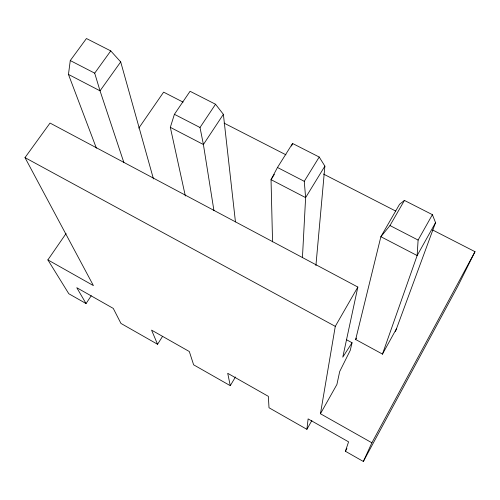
<?xml version="1.0" encoding="UTF-8"?>
<svg xmlns="http://www.w3.org/2000/svg" width="500" height="500" viewBox="0 0 500 500"><rect width="100%" height="100%" fill="white"/><g stroke="black" fill="none" stroke-linecap="round" stroke-linejoin="round"><path stroke-width="0.75" d="M302.438 257.656L305.619 197.619L304.262 181.306L319.212 157.037L292.569 143.469L277.469 167.481L271.038 179.656L272.556 241.875M355.6 339.762L380.875 236.706L399.569 204.269L404.431 200.425L432.388 214.662L418.106 240.062L417.144 255.55L382.394 354.3M315.906 265.619L324.881 166.137L319.212 157.037M162.55 336.381L157.562 344.281L151.569 330.125L189.325 351.531L193.619 364.812L230.263 385.681L227.719 373.306L268.356 396.35L269.006 407.75L306.894 429.325L308.119 418.9L348.581 441.844L345.406 451.262L363.344 461.475L457.7 286.438L475 251.681L432.6 229.963M96.388 148.181L68.456 74.425L70.275 60.556L86.444 38.525L110.75 50.9L120.7 61.906L153.456 178.919M363.344 461.475L371.887 442.788L320.45 413.756L335.281 326.356L357.844 287.056L50.031 123.056L25 157.613L93.406 285.594L47.881 259.894L66.062 233.544M357.844 287.056L342.775 357.169L352.05 342.75L346.569 339.756M352.05 342.75L350.256 350.356L339.694 371.519L336.912 384.475L320.45 413.756M185.344 196L170.325 127.338L174.412 114.3L190.062 91.281L215.531 104.25L223.381 114.325L235.45 221.906M395.462 331.5L435.556 222.638L432.388 214.662M291.556 146.044L292.569 143.469M371.887 442.788L475 251.681M345.406 451.262L346.906 448.525M396.494 328.694L382.469 354.081L355.669 339.494L356.431 338.131M435.556 222.638L417.144 255.55L380.875 236.706L389.981 225.544L404.431 200.425M306.894 429.325L311.869 420.494M230.263 385.681L235.469 376.981M324.881 166.137L305.619 197.619L271.038 179.656L274.356 174.369M223.381 114.325L203.4 144.519L213.95 210.669M47.881 259.894L68.8 293.731L86.05 303.55L91.244 295.756M170.325 127.338L203.4 144.519L200.012 127.506L215.531 104.25M138.781 128.138L163.619 92.144L183.081 102.119M120.7 61.906L100.037 90.831L123.869 162.525M68.456 74.425L100.037 90.831L94.694 73.156L110.75 50.9M224.088 123.125L285.944 154.819M323.481 174.05L395.763 211.088M70.275 60.556L94.694 73.156M174.412 114.3L200.012 127.506M277.469 167.481L304.262 181.306M389.981 225.544L418.106 240.062M25 157.613L335.281 326.356M157.562 344.281L120.956 323.431L113.269 308.4L76.781 287.706L86.05 303.55"/></g></svg>
